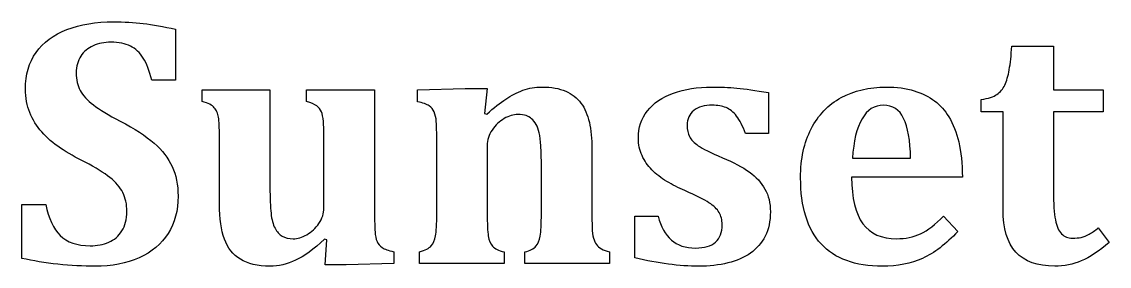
# Model space of a CAD drawing. Extents: x 0 to 800, y 146 to 730.
# Drawn here: x 535.72 to 559.06, y 269.67 to 274.91 of the extents above; entities that cross this region are included whole.
import ezdxf

# ---------------------------------------------------------------- set-up
doc = ezdxf.new("R2010")
doc.units = 0
doc.layers.get('0').update_dxf_attribs({"linetype": 'CONTINUOUS'})

msp = doc.modelspace()

# ---------------------------------------------------------------- linework, layer by layer
at = {"color": 7}
for points in [[(539.019411, 274.746304), (539.019411, 273.658803), (538.505664, 273.658803)], [(556.970688, 274.38633), (557.866938, 274.38633), (557.866938, 273.448826), (558.935693, 273.448826), (558.935693, 272.980077), (557.866938, 272.980077), (557.866938, 271.288826)], [(539.585478, 273.201306), (539.585664, 273.448826)], [(539.585664, 273.448826), (541.044416, 273.448826), (541.044416, 271.367578)], [(541.828173, 273.201306), (541.828173, 273.4488), (543.290669, 273.4488), (543.290669, 270.823802)], [(544.209395, 273.193862), (544.209395, 273.448858), (545.236896, 273.478874), (545.709395, 273.478874), (545.653139, 272.938874), (545.698131, 272.92761)], [(551.746912, 273.388858), (551.746912, 272.51511), (551.251917, 272.51511)], [(556.783162, 270.883827), (556.783162, 272.980077), (556.314413, 272.980077), (556.314413, 273.238829)], [(539.96064, 270.992582), (539.96064, 272.365082)], [(542.203194, 270.917555), (542.203194, 272.36505)], [(544.62567, 270.808858), (544.62567, 272.350112)], [(545.709389, 272.256358), (545.709389, 270.812608)], [(547.955654, 272.185107), (547.955654, 270.812608)], [(546.871923, 270.808826), (546.871923, 271.81008)], [(553.550662, 271.982579), (554.799411, 271.982579)], [(555.909414, 271.577581), (553.531917, 271.577581)], [(535.715667, 269.837562), (535.715667, 270.992557), (536.229414, 270.992576)], [(548.874387, 269.845107), (548.874387, 270.741363), (549.376915, 270.741331)], [(555.508166, 270.741331), (555.811917, 270.411328)], [(558.826918, 270.49383), (559.063162, 270.178829)], [(543.703149, 269.980051), (543.703149, 269.7288), (542.683149, 269.695072), (542.229402, 269.695072), (542.26313, 270.235072), (542.218138, 270.246336)], [(546.069414, 269.976358), (546.069414, 269.728858), (544.258163, 269.728858), (544.258163, 269.976358)], [(548.334413, 269.728826), (546.515667, 269.728826), (546.515667, 269.976326)], [(548.334522, 269.976365), (548.334413, 269.728826)]]:
    msp.add_lwpolyline(points, dxfattribs=at)
for points in [[(536.685037, 274.740704), (536.973786, 274.851949), (537.30816, 274.907571), (537.688166, 274.907578)], [(537.688166, 274.907578), (537.910662, 274.907571), (538.123162, 274.895674), (538.325664, 274.87193)], [(538.325664, 274.87193), (538.52816, 274.848186), (538.759411, 274.806298), (539.019411, 274.746304)], [(536.023162, 274.251328), (536.175661, 274.466323), (536.396288, 274.629446), (536.685037, 274.740704)], [(537.249414, 274.393805), (537.136915, 274.343821), (537.04816, 274.269421), (536.983162, 274.170675)], [(537.631917, 274.4688), (537.489414, 274.4688), (537.361914, 274.443776), (537.249414, 274.393805)], [(538.048166, 274.386304), (537.938163, 274.44128), (537.799411, 274.4688), (537.631917, 274.4688)], [(538.323789, 274.129427), (538.250035, 274.24567), (538.158163, 274.331296), (538.048166, 274.386304)], [(556.916288, 273.880077), (556.940032, 274.015072), (556.958144, 274.183821), (556.970688, 274.38633)], [(535.794413, 273.467578), (535.794413, 273.775072), (535.870662, 274.036326), (536.023162, 274.251328)], [(536.983162, 274.170675), (536.918163, 274.071923), (536.885664, 273.95255), (536.885664, 273.81255)], [(538.505664, 273.658803), (538.458176, 273.856301), (538.397536, 274.013171), (538.323789, 274.129427)], [(556.820666, 273.551955), (556.860666, 273.635699), (556.892538, 273.745075), (556.916288, 273.880077)], [(536.885664, 273.81255), (536.885664, 273.667546), (536.91376, 273.541926), (536.970042, 273.43568)], [(535.886291, 272.961331), (535.825043, 273.111322), (535.794413, 273.280077), (535.794413, 273.467578)], [(536.970042, 273.43568), (537.026298, 273.329421), (537.120659, 273.225677), (537.253165, 273.124429)], [(546.10688, 273.251987), (546.224378, 273.330733), (546.347507, 273.393229), (546.476256, 273.439488)], [(546.476256, 273.439488), (546.605005, 273.48576), (546.740627, 273.508858), (546.88313, 273.508858)], [(546.88313, 273.508858), (547.088128, 273.508858), (547.258131, 273.479482), (547.393133, 273.420736)], [(547.393133, 273.420736), (547.528128, 273.361984), (547.637504, 273.276358), (547.721254, 273.163859)], [(549.705037, 273.377581), (549.946285, 273.465075), (550.221914, 273.508826), (550.531917, 273.508826)], [(550.531917, 273.508826), (550.714413, 273.508826), (550.893165, 273.501338), (551.068166, 273.486362)], [(551.068166, 273.486362), (551.243162, 273.471322), (551.469408, 273.438874), (551.746912, 273.388858)], [(553.306912, 273.281952), (553.58441, 273.433197), (553.906912, 273.508826), (554.274413, 273.508826)], [(554.274413, 273.508826), (554.501914, 273.508826), (554.701286, 273.482586), (554.872538, 273.43008)], [(554.872538, 273.43008), (555.043789, 273.3776), (555.190662, 273.304448), (555.313165, 273.210701)], [(556.651917, 273.351328), (556.724416, 273.401312), (556.780666, 273.468198), (556.820666, 273.551955)], [(539.752352, 273.141338), (539.711136, 273.163866), (539.655475, 273.183834), (539.585478, 273.201306)], [(542.049421, 273.105677), (542.004429, 273.139405), (541.930669, 273.171296), (541.828173, 273.201306)], [(544.462522, 273.105734), (544.413754, 273.139462), (544.329395, 273.168838), (544.209395, 273.193862)], [(545.698131, 272.92761), (545.853133, 273.065107), (545.989382, 273.173229), (546.10688, 273.251987)], [(549.148166, 272.998829), (549.278163, 273.163827), (549.463789, 273.290074), (549.705037, 273.377581)], [(552.663789, 272.614451), (552.81504, 272.908198), (553.029414, 273.130701), (553.306912, 273.281952)], [(555.313165, 273.210701), (555.435661, 273.116947), (555.536909, 273.003827), (555.616915, 272.871328)], [(556.314413, 273.238829), (556.466912, 273.263853), (556.579411, 273.301357), (556.651917, 273.351328)], [(536.145037, 272.54695), (536.033786, 272.673203), (535.947539, 272.811328), (535.886291, 272.961331)], [(537.253165, 273.124429), (537.385664, 273.023174), (537.578163, 272.907552), (537.830662, 272.777555)], [(539.849856, 273.066336), (539.826112, 273.093856), (539.7936, 273.118816), (539.752352, 273.141338)], [(539.906112, 272.974458), (539.892352, 273.008186), (539.8736, 273.038829), (539.849856, 273.066336)], [(539.937984, 272.861958), (539.930496, 272.903174), (539.919872, 272.940704), (539.906112, 272.974458)], [(542.148794, 272.980051), (542.127546, 273.030035), (542.094394, 273.071923), (542.049421, 273.105677)], [(542.19193, 272.77193), (542.184442, 272.860672), (542.170042, 272.930048), (542.148794, 272.980051)], [(544.57127, 272.974483), (544.547526, 273.028243), (544.511302, 273.071981), (544.462522, 273.105734)], [(544.616262, 272.760736), (544.609862, 272.849485), (544.595014, 272.92073), (544.57127, 272.974483)], [(547.721254, 273.163859), (547.805005, 273.05136), (547.865005, 272.913856), (547.901254, 272.75136)], [(548.953165, 272.41383), (548.953165, 272.638822), (549.018163, 272.833824), (549.148166, 272.998829)], [(550.145664, 273.006362), (550.04816, 272.93136), (549.999411, 272.826355), (549.999411, 272.69136)], [(550.539411, 273.118861), (550.374413, 273.118854), (550.243162, 273.081357), (550.145664, 273.006362)], [(550.835667, 273.068237), (550.753165, 273.101965), (550.654413, 273.118861), (550.539411, 273.118861)], [(551.062541, 272.886362), (550.993786, 272.973856), (550.918163, 273.034483), (550.835667, 273.068237)], [(554.214413, 273.118829), (554.021914, 273.118822), (553.868787, 273.021325), (553.75504, 272.82633)], [(554.649414, 272.837581), (554.559411, 273.025075), (554.414413, 273.118822), (554.214413, 273.118829)], [(537.830662, 272.777555), (538.138163, 272.617549), (538.380038, 272.460672), (538.556288, 272.306925)], [(539.95488, 272.687584), (539.95104, 272.762579), (539.945536, 272.820704), (539.937984, 272.861958)], [(542.203194, 272.36505), (542.203194, 272.547552), (542.199354, 272.683174), (542.19193, 272.77193)], [(544.62567, 272.350112), (544.62567, 272.53511), (544.62247, 272.671981), (544.616262, 272.760736)], [(546.073139, 272.831987), (545.970637, 272.773235), (545.884384, 272.691981), (545.814387, 272.588237)], [(546.369389, 272.920109), (546.274387, 272.920109), (546.175635, 272.890733), (546.073139, 272.831987)], [(546.541888, 272.897581), (546.496896, 272.912557), (546.439386, 272.920109), (546.369389, 272.920109)], [(546.661888, 272.828205), (546.62688, 272.859437), (546.586886, 272.882541), (546.541888, 272.897581)], [(546.75751, 272.708205), (546.728774, 272.756973), (546.696902, 272.796947), (546.661888, 272.828205)], [(546.825011, 272.52633), (546.808755, 272.598822), (546.786227, 272.65945), (546.75751, 272.708205)], [(547.901254, 272.75136), (547.937478, 272.588858), (547.955654, 272.400109), (547.955654, 272.185107)], [(551.251917, 272.51511), (551.194381, 272.675104), (551.13129, 272.798854), (551.062541, 272.886362)], [(553.75504, 272.82633), (553.641286, 272.631328), (553.573165, 272.350074), (553.550662, 271.982579)], [(554.799411, 271.982579), (554.789427, 272.365075), (554.739443, 272.650074), (554.649414, 272.837581)], [(555.616915, 272.871328), (555.71191, 272.713824), (555.783162, 272.533824), (555.830662, 272.331328)], [(536.548166, 272.200077), (536.390662, 272.305075), (536.256288, 272.420698), (536.145037, 272.54695)], [(539.96064, 272.365082), (539.96064, 272.505082), (539.95872, 272.612582), (539.95488, 272.687584)], [(545.814387, 272.588237), (545.744384, 272.48448), (545.709389, 272.373856), (545.709389, 272.256358)], [(546.860659, 272.24695), (546.853171, 272.360698), (546.841267, 272.453824), (546.825011, 272.52633)], [(549.999411, 272.69136), (549.999411, 272.596358), (550.016883, 272.51511), (550.051891, 272.44761)], [(552.436915, 271.56633), (552.436915, 271.971328), (552.512538, 272.320698), (552.663789, 272.614451)], [(538.556288, 272.306925), (538.732538, 272.153178), (538.862534, 271.985677), (538.946291, 271.804429)], [(546.871923, 271.81008), (546.871917, 271.987578), (546.868083, 272.133203), (546.860659, 272.24695)], [(549.031917, 272.038829), (548.979437, 272.151328), (548.953165, 272.276326), (548.953165, 272.41383)], [(550.051891, 272.44761), (550.086899, 272.380109), (550.149389, 272.314483), (550.239386, 272.250733)], [(550.239386, 272.250733), (550.329389, 272.186989), (550.503136, 272.101357), (550.76064, 271.993862)], [(555.830662, 272.331328), (555.880646, 272.123827), (555.906912, 271.872576), (555.909414, 271.577581)], [(537.076915, 271.896326), (536.881914, 271.993824), (536.705664, 272.095078), (536.548166, 272.200077)], [(549.245664, 271.733203), (549.155661, 271.824448), (549.084416, 271.926323), (549.031917, 272.038829)], [(537.609414, 271.57008), (537.481914, 271.672576), (537.30441, 271.781325), (537.076915, 271.896326)], [(538.946291, 271.804429), (539.030035, 271.623174), (539.07191, 271.41255), (539.071917, 271.17255)], [(550.76064, 271.993862), (550.995635, 271.896358), (551.186886, 271.794483), (551.334387, 271.688237)], [(537.886912, 271.245702), (537.82944, 271.35945), (537.736909, 271.467578), (537.609414, 271.57008)], [(549.562541, 271.487578), (549.441286, 271.560077), (549.335661, 271.641952), (549.245664, 271.733203)], [(551.334387, 271.688237), (551.481888, 271.581984), (551.594387, 271.459482), (551.671891, 271.320736)], [(552.877536, 270.14695), (552.583789, 270.465702), (552.436915, 270.938829), (552.436915, 271.56633)], [(553.531917, 271.577581), (553.534477, 271.125075), (553.61504, 270.791955), (553.773792, 270.578202)], [(541.044416, 271.367578), (541.04441, 271.127578), (541.051904, 270.940077), (541.066944, 270.805075)], [(549.950662, 271.288826), (549.813165, 271.348794), (549.683789, 271.415078), (549.562541, 271.487578)], [(551.671891, 271.320736), (551.749382, 271.181984), (551.788134, 271.020109), (551.788141, 270.83511)], [(537.973165, 270.842579), (537.973158, 270.997574), (537.944429, 271.131949), (537.886912, 271.245702)], [(539.071917, 271.17255), (539.07191, 270.86505), (539.000659, 270.598176), (538.858163, 270.37193)], [(550.470042, 271.028205), (550.368787, 271.094451), (550.195661, 271.181325), (549.950662, 271.288826)], [(557.866938, 271.288826), (557.866938, 271.00633), (557.880058, 270.797574), (557.906298, 270.662579)], [(536.229414, 270.992576), (536.291878, 270.695078), (536.396288, 270.473203), (536.542541, 270.32695)], [(537.866291, 270.424454), (537.937536, 270.535699), (537.973158, 270.675078), (537.973165, 270.842579)], [(540.065638, 270.251962), (539.995635, 270.443206), (539.96064, 270.690086), (539.96064, 270.992582)], [(542.09632, 270.585677), (542.167571, 270.689427), (542.203194, 270.800051), (542.203194, 270.917555)], [(550.687539, 270.820077), (550.643763, 270.892576), (550.57129, 270.961952), (550.470042, 271.028205)], [(551.788141, 270.83511), (551.788134, 270.632608), (551.750637, 270.458234), (551.675642, 270.311987)], [(557.05879, 269.970701), (556.87504, 270.171955), (556.783162, 270.476326), (556.783162, 270.883827)], [(541.066944, 270.805075), (541.08192, 270.67008), (541.11072, 270.5632), (541.153197, 270.484454)], [(543.290669, 270.823802), (543.290669, 270.633805), (543.293869, 270.495053), (543.300013, 270.407552)], [(544.601286, 270.317613), (544.617542, 270.40761), (544.62567, 270.57136), (544.62567, 270.808858)], [(545.709389, 270.812608), (545.709389, 270.57511), (545.716877, 270.410112), (545.731917, 270.317613)], [(546.847539, 270.315706), (546.863795, 270.40695), (546.871923, 270.571328), (546.871923, 270.808826)], [(547.955654, 270.812608), (547.955648, 270.702611), (547.957574, 270.599482), (547.961414, 270.503232)], [(549.376915, 270.741331), (549.436883, 270.51383), (549.53191, 270.3432), (549.661914, 270.229453)], [(550.753165, 270.557581), (550.753165, 270.660077), (550.731277, 270.747578), (550.687539, 270.820077)], [(555.013165, 270.364454), (555.165664, 270.435706), (555.330662, 270.561325), (555.508166, 270.741331)], [(557.906298, 270.662579), (557.932538, 270.527578), (557.976922, 270.428205), (558.039418, 270.364454)], [(537.583162, 270.182579), (537.700659, 270.232563), (537.795034, 270.313203), (537.866291, 270.424454)], [(538.858163, 270.37193), (538.715661, 270.145677), (538.50816, 269.97193), (538.235667, 269.850675)], [(541.153197, 270.484454), (541.195693, 270.405702), (541.247571, 270.348205), (541.308819, 270.311955)], [(541.835699, 270.343802), (541.938195, 270.401274), (542.025069, 270.481926), (542.09632, 270.585677)], [(543.300013, 270.407552), (543.306413, 270.320051), (543.320621, 270.250054), (543.343149, 270.197555)], [(547.961414, 270.503232), (547.965254, 270.406982), (547.974534, 270.330112), (547.98951, 270.272608)], [(550.608787, 270.18633), (550.705037, 270.271328), (550.753165, 270.395078), (550.753165, 270.557581)], [(553.773792, 270.578202), (553.932538, 270.364454), (554.174413, 270.257574), (554.499411, 270.257581)], [(554.499411, 270.257581), (554.689414, 270.257574), (554.860659, 270.293229), (555.013165, 270.364454)], [(555.811917, 270.411328), (555.556909, 270.141325), (555.30441, 269.95008), (555.054413, 269.837581)], [(558.039418, 270.364454), (558.101946, 270.30071), (558.179418, 270.268826), (558.271923, 270.268826)], [(558.633798, 270.355078), (558.695046, 270.38759), (558.759418, 270.43383), (558.826918, 270.49383)], [(536.542541, 270.32695), (536.688787, 270.180704), (536.903162, 270.107578), (537.185664, 270.107578)], [(537.185664, 270.107578), (537.333165, 270.107578), (537.465664, 270.132602), (537.583162, 270.182579)], [(540.408762, 269.81696), (540.25001, 269.915712), (540.135635, 270.06071), (540.065638, 270.251962)], [(541.308819, 270.311955), (541.370067, 270.275731), (541.448192, 270.257555), (541.543194, 270.257555)], [(541.543194, 270.257555), (541.635693, 270.257549), (541.733197, 270.286291), (541.835699, 270.343802)], [(542.218138, 270.246336), (541.985638, 270.031334), (541.778138, 269.881331), (541.595642, 269.796333)], [(543.343149, 270.197555), (543.365613, 270.145075), (543.401901, 270.101926), (543.451904, 270.068179)], [(544.507539, 270.103859), (544.553811, 270.156339), (544.585037, 270.22761), (544.601286, 270.317613)], [(545.731917, 270.317613), (545.746893, 270.225107), (545.777549, 270.151987), (545.823789, 270.098234)], [(546.755667, 270.098202), (546.800659, 270.151962), (546.831283, 270.224454), (546.847539, 270.315706)], [(547.98951, 270.272608), (548.004486, 270.215136), (548.025158, 270.168237), (548.051398, 270.131987)], [(548.051398, 270.131987), (548.077638, 270.095763), (548.114502, 270.065107), (548.162022, 270.040109)], [(549.661914, 270.229453), (549.79191, 270.115706), (549.965664, 270.058829), (550.183162, 270.058829)], [(550.183162, 270.058829), (550.370662, 270.058829), (550.512538, 270.101325), (550.608787, 270.18633)], [(551.675642, 270.311987), (551.600634, 270.165734), (551.495635, 270.045107), (551.36064, 269.950112)], [(554.191917, 269.668826), (553.609414, 269.668826), (553.17129, 269.828205), (552.877536, 270.14695)], [(558.271923, 270.268826), (558.34192, 270.268826), (558.404416, 270.275226), (558.459418, 270.287578)], [(558.459418, 270.287578), (558.514394, 270.300058), (558.572544, 270.322586), (558.633798, 270.355078)], [(559.063162, 270.178829), (558.843162, 269.991328), (558.643162, 269.859456), (558.463162, 269.7832)], [(543.451904, 270.068179), (543.501888, 270.034451), (543.585645, 270.005075), (543.703149, 269.980051)], [(544.258163, 269.976358), (544.378163, 270.00887), (544.461286, 270.05136), (544.507539, 270.103859)], [(545.823789, 270.098234), (545.870061, 270.044474), (545.95191, 270.003859), (546.069414, 269.976358)], [(546.515667, 269.976326), (546.630662, 270.003846), (546.710662, 270.044454), (546.755667, 270.098202)], [(548.162022, 270.040109), (548.20951, 270.015085), (548.267021, 269.993837), (548.334522, 269.976365)], [(551.36064, 269.950112), (551.225638, 269.85511), (551.063763, 269.784486), (550.875014, 269.738234)], [(557.893165, 269.668826), (557.520666, 269.668826), (557.242541, 269.769453), (557.05879, 269.970701)], [(536.493792, 269.711936), (536.217536, 269.740672), (535.958163, 269.78256), (535.715667, 269.837562)], [(537.290662, 269.6688), (537.035661, 269.6688), (536.770035, 269.6832), (536.493792, 269.711936)], [(538.235667, 269.850675), (537.963162, 269.729427), (537.64816, 269.6688), (537.290662, 269.6688)], [(541.04439, 269.668832), (540.779386, 269.668832), (540.567514, 269.71824), (540.408762, 269.81696)], [(541.595642, 269.796333), (541.413139, 269.711334), (541.229389, 269.668832), (541.04439, 269.668832)], [(550.250637, 269.668858), (549.838138, 269.668858), (549.379386, 269.72761), (548.874387, 269.845107)], [(550.875014, 269.738234), (550.686259, 269.691962), (550.478138, 269.668858), (550.250637, 269.668858)], [(555.054413, 269.837581), (554.80441, 269.725075), (554.516909, 269.668826), (554.191917, 269.668826)], [(558.463162, 269.7832), (558.283162, 269.70695), (558.093165, 269.668826), (557.893165, 269.668826)]]:
    msp.add_open_spline(points, degree=3, dxfattribs=at)

doc.saveas('drawing.dxf')
